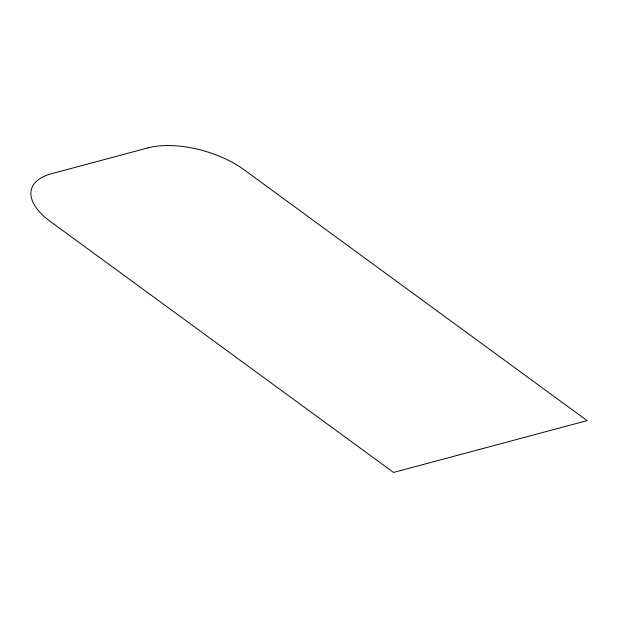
<?xml version="1.0" encoding="UTF-8"?>
<svg xmlns="http://www.w3.org/2000/svg" width="618" height="618" viewBox="0 0 618 618"><rect width="100%" height="100%" fill="white"/><g stroke="black" fill="none" stroke-linecap="round" stroke-linejoin="round"><path stroke-width="0.93" d="M148.019 147.88L51.248 173.797A69.834 32.785 16.1 0 0 50.212 221.383L393.55 472.446L587.1 420.611L243.762 169.548A69.834 32.785 16.1 0 0 148.019 147.88"/></g></svg>
